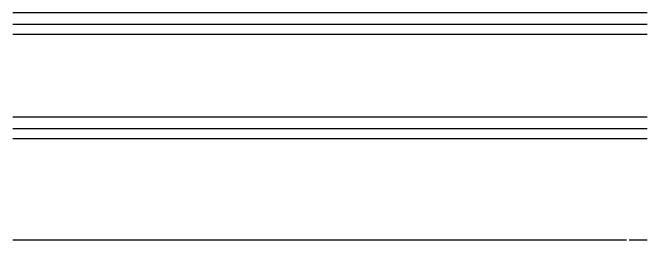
# Model space of a CAD drawing. Header units: millimetres. Extents: x 0 to 33.1, y 1.5 to 45.3.
# Drawn here: x 8.15 to 15.78, y 22.17 to 24.91 of the extents above; entities that cross this region are included whole.
import ezdxf

# ---------------------------------------------------------------- set-up
doc = ezdxf.new("R2010")
doc.units = ezdxf.units.MM
doc.header["$MEASUREMENT"] = 0
doc.layers.get('0').update_dxf_attribs({"linetype": 'CONTINUOUS'})

msp = doc.modelspace()

# ---------------------------------------------------------------- linework, layer by layer
at = {"color": 3, "linetype": 'Continuous'}
for p, q in [((15.5278, 24.9094), (8.14779, 24.9094)), ((15.7778, 24.9094), (15.5278, 24.9094)), ((15.5278, 24.7678), (8.14779, 24.7678)), ((15.7778, 24.7678), (15.5278, 24.7678)), ((15.5278, 24.6461), (8.14779, 24.6461)), ((15.7778, 24.6461), (15.5278, 24.6461))]:
    msp.add_line(p, q, dxfattribs=at)
at = {"color": 104, "linetype": 'Continuous'}
for p, q in [((15.5278, 23.6528), (8.14779, 23.6528)), ((15.7778, 23.6528), (15.5278, 23.6528)), ((15.5278, 23.5128), (8.14779, 23.5128)), ((15.7778, 23.5128), (15.5278, 23.5128)), ((15.5278, 23.3911), (8.14779, 23.3911)), ((15.7778, 23.3911), (15.5278, 23.3911))]:
    msp.add_line(p, q, dxfattribs=at)
at = {"color": 7, "linetype": 'Continuous'}
for p, q in [((15.5278, 22.1728), (8.14779, 22.1728)), ((15.7778, 22.1728), (15.5611, 22.1728))]:
    msp.add_line(p, q, dxfattribs=at)

doc.saveas('drawing.dxf')
